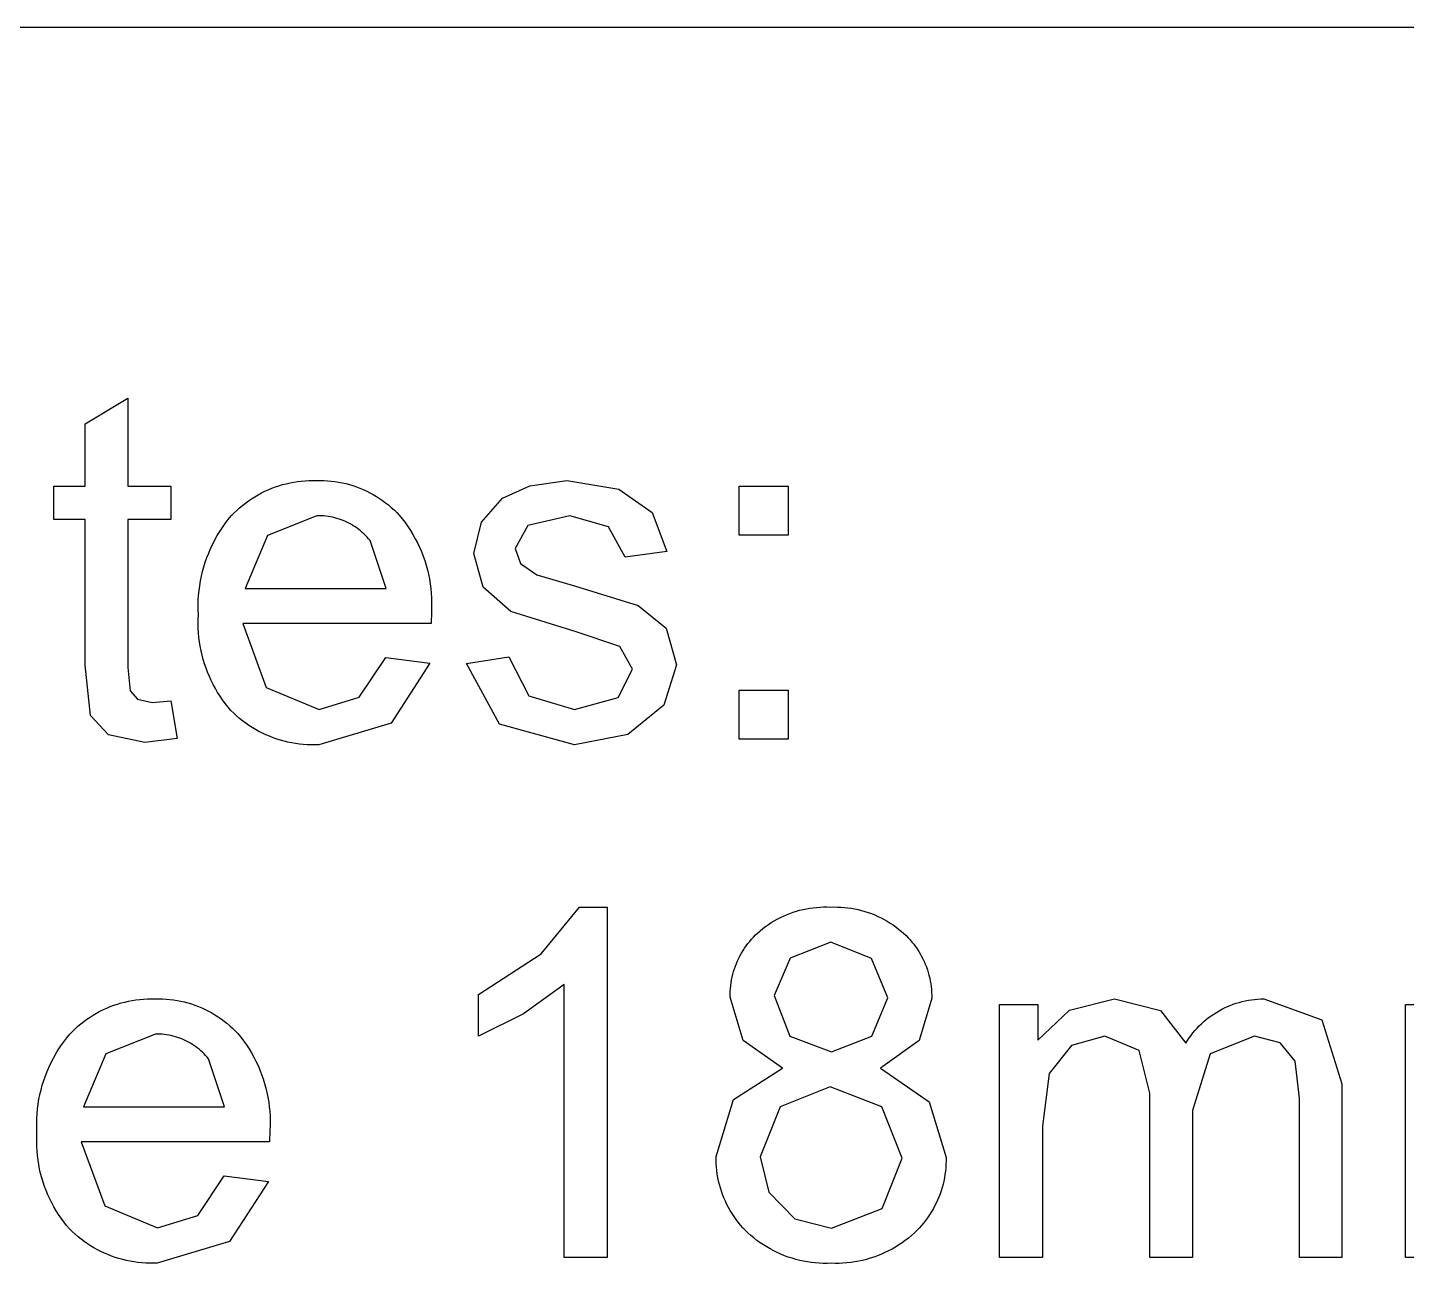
# Model space of a CAD drawing. Header units: inches. Extents: x 0 to 97, y -45 to 96.
# Drawn here: x 7.58 to 15.48, y -24.01 to -16.93 of the extents above; entities that cross this region are included whole.
import ezdxf

# ---------------------------------------------------------------- set-up
doc = ezdxf.new("R2010")
doc.units = ezdxf.units.IN
doc.header["$MEASUREMENT"] = 0
doc.layers.add('Information', color=7, linetype='Continuous', true_color=0x000000)

msp = doc.modelspace()

# ---------------------------------------------------------------- linework, layer by layer
at = {"layer": 'Information'}
for p, q in [((95.8498, -16.9329), (0.5566, -16.9329)), ((7.9109, -19.2025), (8.1549, -19.0553)), ((8.1549, -19.0553), (8.1549, -19.5611)), ((7.9109, -19.5611), (7.9109, -19.2025)), ((7.7309, -19.7519), (7.7309, -19.5611)), ((7.7309, -19.5611), (7.9109, -19.5611)), ((8.1549, -19.5611), (8.4017, -19.5611)), ((8.4017, -19.5611), (8.4017, -19.7519)), ((8.9207, -19.5992), (8.9402, -19.5895)), ((8.9402, -19.5895), (8.9601, -19.5805)), ((8.9601, -19.5805), (8.9802, -19.5722)), ((8.9802, -19.5722), (9.0006, -19.5645)), ((9.0006, -19.5645), (9.0212, -19.5576)), ((9.0212, -19.5576), (9.0421, -19.5514)), ((9.0421, -19.5514), (9.0632, -19.5459)), ((9.0632, -19.5459), (9.0844, -19.5411)), ((9.0844, -19.5411), (9.1058, -19.5371)), ((9.1058, -19.5371), (9.1274, -19.5338)), ((9.1274, -19.5338), (9.149, -19.5312)), ((9.149, -19.5312), (9.1707, -19.5294)), ((9.1707, -19.5294), (9.1925, -19.5283)), ((9.1925, -19.5283), (9.2142, -19.5279)), ((9.2142, -19.5279), (9.236, -19.5283)), ((9.236, -19.5283), (9.2572, -19.528)), ((9.2572, -19.528), (9.2784, -19.5284)), ((9.2784, -19.5284), (9.2996, -19.5295)), ((9.2996, -19.5295), (9.3207, -19.5313)), ((9.3207, -19.5313), (9.3418, -19.5339)), ((9.3418, -19.5339), (9.3627, -19.5371)), ((9.3627, -19.5371), (9.3835, -19.5411)), ((9.3835, -19.5411), (9.4042, -19.5458)), ((9.4042, -19.5458), (9.4247, -19.5512)), ((9.4247, -19.5512), (9.445, -19.5573)), ((9.445, -19.5573), (9.4651, -19.5641)), ((9.4651, -19.5641), (9.4849, -19.5716)), ((9.4849, -19.5716), (9.5045, -19.5798)), ((9.5045, -19.5798), (9.5238, -19.5886)), ((9.5238, -19.5886), (9.5427, -19.5981)), ((10.3021, -19.6292), (10.4582, -19.5576)), ((10.4582, -19.5576), (10.6702, -19.5283)), ((10.6702, -19.5283), (10.9695, -19.5774)), ((10.9695, -19.5774), (11.1597, -19.7103)), ((11.6587, -19.8405), (11.6587, -19.5611)), ((11.6587, -19.5611), (11.9381, -19.5611)), ((11.9381, -19.5611), (11.9381, -19.8405)), ((8.7949, -19.6847), (8.8116, -19.6707)), ((8.8116, -19.6707), (8.8287, -19.6572)), ((8.8287, -19.6572), (8.8463, -19.6444)), ((8.8463, -19.6444), (8.8643, -19.6321)), ((8.8643, -19.6321), (8.8827, -19.6205)), ((8.8827, -19.6205), (8.9015, -19.6095)), ((8.9015, -19.6095), (8.9207, -19.5992)), ((9.5427, -19.5981), (9.5614, -19.6082)), ((9.5614, -19.6082), (9.5796, -19.6189)), ((9.5796, -19.6189), (9.5975, -19.6303)), ((9.5975, -19.6303), (9.615, -19.6423)), ((9.615, -19.6423), (9.6321, -19.6548)), ((9.6321, -19.6548), (9.6487, -19.668)), ((9.6487, -19.668), (9.6649, -19.6817)), ((10.1815, -19.7662), (10.3021, -19.6292)), ((7.9109, -19.7519), (7.7309, -19.7519)), ((7.9109, -20.5849), (7.9109, -19.7519)), ((8.4017, -19.7519), (8.1549, -19.7519)), ((8.1549, -19.7519), (8.1549, -20.5985)), ((8.7135, -19.7738), (8.7303, -19.7516)), ((8.7303, -19.7516), (8.748, -19.7301)), ((8.748, -19.7301), (8.7631, -19.7144)), ((8.7631, -19.7144), (8.7788, -19.6993)), ((8.7788, -19.6993), (8.7949, -19.6847)), ((9.2388, -19.7301), (8.9545, -19.8433)), ((9.2516, -19.73), (9.2388, -19.7301)), ((9.2645, -19.7303), (9.2516, -19.73)), ((9.2774, -19.7311), (9.2645, -19.7303)), ((9.2902, -19.7323), (9.2774, -19.7311)), ((9.3029, -19.7339), (9.2902, -19.7323)), ((9.3157, -19.736), (9.3029, -19.7339)), ((9.3283, -19.7385), (9.3157, -19.736)), ((9.3408, -19.7415), (9.3283, -19.7385)), ((9.3532, -19.7449), (9.3408, -19.7415)), ((9.3656, -19.7487), (9.3532, -19.7449)), ((9.3777, -19.7529), (9.3656, -19.7487)), ((9.6649, -19.6817), (9.6806, -19.6959)), ((9.6806, -19.6959), (9.6958, -19.7107)), ((9.6958, -19.7107), (9.7105, -19.726)), ((9.7105, -19.726), (9.7277, -19.7472)), ((9.7277, -19.7472), (9.7442, -19.7689)), ((10.688, -19.7301), (10.4467, -19.786)), ((10.9095, -19.7928), (10.688, -19.7301)), ((11.1597, -19.7103), (11.2442, -19.9346)), ((8.6676, -19.8436), (8.6821, -19.8198)), ((8.6821, -19.8198), (8.6974, -19.7965)), ((8.6974, -19.7965), (8.7135, -19.7738)), ((9.3897, -19.7575), (9.3777, -19.7529)), ((9.4016, -19.7626), (9.3897, -19.7575)), ((9.4133, -19.768), (9.4016, -19.7626)), ((9.4247, -19.7738), (9.4133, -19.768)), ((9.436, -19.7801), (9.4247, -19.7738)), ((9.4471, -19.7867), (9.436, -19.7801)), ((9.4579, -19.7937), (9.4471, -19.7867)), ((9.4684, -19.801), (9.4579, -19.7937)), ((9.4788, -19.8087), (9.4684, -19.801)), ((9.4888, -19.8168), (9.4788, -19.8087)), ((9.4986, -19.8252), (9.4888, -19.8168)), ((9.508, -19.8339), (9.4986, -19.8252)), ((9.7442, -19.7689), (9.76, -19.7912)), ((9.76, -19.7912), (9.7749, -19.814)), ((9.7749, -19.814), (9.7891, -19.8373)), ((10.1372, -19.9455), (10.1815, -19.7662)), ((10.4467, -19.786), (10.3744, -19.9169)), ((11.0043, -19.9673), (10.9095, -19.7928)), ((8.6293, -19.9177), (8.6412, -19.8925)), ((8.6412, -19.8925), (8.654, -19.8678)), ((8.654, -19.8678), (8.6676, -19.8436)), ((8.9545, -19.8433), (8.827, -20.1459)), ((9.5172, -19.8429), (9.508, -19.8339)), ((9.5261, -19.8523), (9.5172, -19.8429)), ((9.5346, -19.862), (9.5261, -19.8523)), ((9.5428, -19.8719), (9.5346, -19.862)), ((9.6355, -20.1459), (9.5428, -19.8719)), ((9.7891, -19.8373), (9.8024, -19.8611)), ((9.8024, -19.8611), (9.8149, -19.8854)), ((9.8149, -19.8854), (9.8266, -19.9101)), ((9.8266, -19.9101), (9.8374, -19.9351)), ((11.9381, -19.8405), (11.6587, -19.8405)), ((8.5989, -19.9955), (8.6082, -19.9692)), ((8.6082, -19.9692), (8.6183, -19.9433)), ((8.6183, -19.9433), (8.6293, -19.9177)), ((9.8374, -19.9351), (9.8473, -19.9606)), ((9.8473, -19.9606), (9.8563, -19.9863)), ((9.8563, -19.9863), (9.8644, -20.0124)), ((10.191, -20.1398), (10.1372, -19.9455)), ((10.3744, -19.9169), (10.4044, -20.0028)), ((11.2442, -19.9346), (11.0043, -19.9673)), ((8.5768, -20.0759), (8.5833, -20.0489)), ((8.5833, -20.0489), (8.5906, -20.022)), ((8.5906, -20.022), (8.5989, -19.9955)), ((9.8644, -20.0124), (9.8716, -20.0387)), ((9.8716, -20.0387), (9.8779, -20.0653)), ((9.8779, -20.0653), (9.8833, -20.092)), ((10.4044, -20.0028), (10.4985, -20.0682)), ((10.4985, -20.0682), (10.7152, -20.1309)), ((8.5632, -20.1583), (8.5668, -20.1307)), ((8.5668, -20.1307), (8.5713, -20.1032)), ((8.5713, -20.1032), (8.5768, -20.0759)), ((8.827, -20.1459), (9.6355, -20.1459)), ((9.8833, -20.092), (9.8877, -20.1189)), ((9.8877, -20.1189), (9.8912, -20.146)), ((9.8912, -20.146), (9.8938, -20.1732)), ((10.3492, -20.2775), (10.191, -20.1398)), ((10.7152, -20.1309), (11.0786, -20.2448)), ((8.5583, -20.2416), (8.559, -20.2138)), ((8.559, -20.2138), (8.5606, -20.186)), ((8.5606, -20.186), (8.5632, -20.1583)), ((9.8938, -20.1732), (9.8954, -20.2004)), ((9.8954, -20.2004), (9.896, -20.2277)), ((8.5586, -20.2694), (8.5583, -20.2416)), ((8.5598, -20.2972), (8.5586, -20.2694)), ((8.5587, -20.3231), (8.5598, -20.2972)), ((9.8945, -20.2823), (9.8931, -20.3477)), ((9.8957, -20.255), (9.8945, -20.2823)), ((9.896, -20.2277), (9.8957, -20.255)), ((10.7234, -20.3954), (10.3492, -20.2775)), ((11.0786, -20.2448), (11.2401, -20.3736)), ((8.5584, -20.3489), (8.5587, -20.3231)), ((8.559, -20.3747), (8.5584, -20.3489)), ((8.5604, -20.4005), (8.559, -20.3747)), ((9.8931, -20.3477), (8.8134, -20.3477)), ((8.8134, -20.3477), (8.9484, -20.7131)), ((11.2401, -20.3736), (11.2987, -20.5835)), ((8.5627, -20.4263), (8.5604, -20.4005)), ((8.5659, -20.4519), (8.5627, -20.4263)), ((8.57, -20.4774), (8.5659, -20.4519)), ((10.9743, -20.4786), (10.7234, -20.3954)), ((8.5749, -20.5028), (8.57, -20.4774)), ((8.5807, -20.528), (8.5749, -20.5028)), ((8.5873, -20.5529), (8.5807, -20.528)), ((9.4814, -20.769), (9.6328, -20.5426)), ((9.6328, -20.5426), (9.8863, -20.574)), ((10.0963, -20.5767), (10.339, -20.5386)), ((10.339, -20.5386), (10.4528, -20.7621)), ((11.0465, -20.6094), (10.9743, -20.4786)), ((7.9409, -20.8746), (7.9109, -20.5849)), ((8.1549, -20.5985), (8.1679, -20.7335)), ((8.5948, -20.5777), (8.5873, -20.5529)), ((8.6031, -20.6021), (8.5948, -20.5777)), ((8.6122, -20.6263), (8.6031, -20.6021)), ((9.8863, -20.574), (9.6641, -20.9189)), ((10.2851, -20.9244), (10.0963, -20.5767)), ((10.9647, -20.771), (11.0465, -20.6094)), ((11.2987, -20.5835), (11.2272, -20.8146)), ((8.6222, -20.6502), (8.6122, -20.6263)), ((8.6329, -20.6737), (8.6222, -20.6502)), ((8.6444, -20.6968), (8.6329, -20.6737)), ((8.6567, -20.7195), (8.6444, -20.6968)), ((8.1679, -20.7335), (8.2101, -20.7812)), ((8.6698, -20.7418), (8.6567, -20.7195)), ((8.6836, -20.7636), (8.6698, -20.7418)), ((8.6981, -20.785), (8.6836, -20.7636)), ((8.9484, -20.7131), (9.251, -20.8399)), ((9.251, -20.8399), (9.4814, -20.769)), ((10.4528, -20.7621), (10.7139, -20.8399)), ((10.7139, -20.8399), (10.9647, -20.771)), ((11.6587, -21.0089), (11.6587, -20.7294)), ((11.6587, -20.7294), (11.9381, -20.7294)), ((11.9381, -20.7294), (11.9381, -21.0089)), ((8.2101, -20.7812), (8.294, -20.799)), ((8.294, -20.799), (8.4017, -20.7894)), ((8.4017, -20.7894), (8.4371, -21.0062)), ((8.7133, -20.8059), (8.6981, -20.785)), ((8.7293, -20.8262), (8.7133, -20.8059)), ((8.7459, -20.846), (8.7293, -20.8262)), ((8.7618, -20.8615), (8.7459, -20.846)), ((11.2272, -20.8146), (11.0206, -20.9823)), ((8.0445, -20.9857), (7.9409, -20.8746)), ((8.7783, -20.8766), (8.7618, -20.8615)), ((8.7952, -20.891), (8.7783, -20.8766)), ((8.8126, -20.9049), (8.7952, -20.891)), ((8.8305, -20.9182), (8.8126, -20.9049)), ((8.8488, -20.9309), (8.8305, -20.9182)), ((8.8675, -20.9429), (8.8488, -20.9309)), ((9.6641, -20.9189), (9.2497, -21.0416)), ((10.7152, -21.0416), (10.2851, -20.9244)), ((8.2517, -21.028), (8.0445, -20.9857)), ((8.4371, -21.0062), (8.2517, -21.028)), ((8.8866, -20.9543), (8.8675, -20.9429)), ((8.9061, -20.9651), (8.8866, -20.9543)), ((8.9259, -20.9752), (8.9061, -20.9651)), ((8.9461, -20.9847), (8.9259, -20.9752)), ((8.9666, -20.9934), (8.9461, -20.9847)), ((8.9873, -21.0015), (8.9666, -20.9934)), ((9.0083, -21.0088), (8.9873, -21.0015)), ((9.0296, -21.0155), (9.0083, -21.0088)), ((9.0511, -21.0214), (9.0296, -21.0155)), ((11.0206, -20.9823), (10.7152, -21.0416)), ((11.9381, -21.0089), (11.6587, -21.0089)), ((9.0727, -21.0266), (9.0511, -21.0214)), ((9.0945, -21.0311), (9.0727, -21.0266)), ((9.1165, -21.0348), (9.0945, -21.0311)), ((9.1385, -21.0378), (9.1165, -21.0348)), ((9.1607, -21.0401), (9.1385, -21.0378)), ((9.1829, -21.0416), (9.1607, -21.0401)), ((9.2051, -21.0423), (9.1829, -21.0416)), ((9.2274, -21.0424), (9.2051, -21.0423)), ((9.2497, -21.0416), (9.2274, -21.0424)), ((10.5245, -22.239), (10.7427, -21.9718)), ((10.7427, -21.9718), (10.9008, -21.9718)), ((10.9008, -21.9718), (10.9008, -23.9786)), ((11.8593, -22.0506), (11.8765, -22.0409)), ((11.8765, -22.0409), (11.8941, -22.0318)), ((11.8941, -22.0318), (11.9119, -22.0233)), ((11.9119, -22.0233), (11.93, -22.0155)), ((11.93, -22.0155), (11.9484, -22.0082)), ((11.9484, -22.0082), (11.967, -22.0016)), ((11.967, -22.0016), (11.9858, -21.9956)), ((11.9858, -21.9956), (12.0048, -21.9902)), ((12.0048, -21.9902), (12.024, -21.9855)), ((12.024, -21.9855), (12.0434, -21.9815)), ((12.0434, -21.9815), (12.0628, -21.9781)), ((12.0628, -21.9781), (12.0824, -21.9754)), ((12.0824, -21.9754), (12.102, -21.9733)), ((12.102, -21.9733), (12.1217, -21.9719)), ((12.1217, -21.9719), (12.1415, -21.9712)), ((12.1415, -21.9712), (12.1612, -21.9712)), ((12.1612, -21.9712), (12.181, -21.9718)), ((12.181, -21.9718), (12.2009, -21.9712)), ((12.2009, -21.9712), (12.2209, -21.9713)), ((12.2209, -21.9713), (12.2409, -21.9721)), ((12.2409, -21.9721), (12.2608, -21.9735)), ((12.2608, -21.9735), (12.2807, -21.9757)), ((12.2807, -21.9757), (12.3005, -21.9785)), ((12.3005, -21.9785), (12.3201, -21.982)), ((12.3201, -21.982), (12.3397, -21.9861)), ((12.3397, -21.9861), (12.3591, -21.991)), ((12.3591, -21.991), (12.3783, -21.9965)), ((12.3783, -21.9965), (12.3973, -22.0026)), ((12.3973, -22.0026), (12.4161, -22.0094)), ((12.4161, -22.0094), (12.4346, -22.0168)), ((12.4346, -22.0168), (12.4529, -22.0248)), ((12.4529, -22.0248), (12.4709, -22.0335)), ((12.4709, -22.0335), (12.4886, -22.0428)), ((12.4886, -22.0428), (12.506, -22.0527)), ((11.7519, -22.1317), (11.7638, -22.1204)), ((11.7638, -22.1204), (11.7787, -22.1074)), ((11.7787, -22.1074), (11.794, -22.095)), ((11.794, -22.095), (11.8098, -22.083)), ((11.8098, -22.083), (11.8259, -22.0717)), ((11.8259, -22.0717), (11.8424, -22.0608)), ((11.8424, -22.0608), (11.8593, -22.0506)), ((12.506, -22.0527), (12.523, -22.0631)), ((12.523, -22.0631), (12.5397, -22.0742)), ((12.5397, -22.0742), (12.5559, -22.0858)), ((12.5559, -22.0858), (12.5718, -22.0979)), ((12.5718, -22.0979), (12.5872, -22.1106)), ((12.5872, -22.1106), (12.6022, -22.1238)), ((11.689, -22.2075), (11.6984, -22.194)), ((11.6984, -22.194), (11.7083, -22.1809)), ((11.7083, -22.1809), (11.7185, -22.168)), ((11.7185, -22.168), (11.7292, -22.1555)), ((11.7292, -22.1555), (11.7403, -22.1434)), ((11.7403, -22.1434), (11.7519, -22.1317)), ((12.1837, -22.1736), (11.9506, -22.2635)), ((12.4161, -22.2656), (12.1837, -22.1736)), ((12.6022, -22.1238), (12.6143, -22.1352)), ((12.6143, -22.1352), (12.6259, -22.147)), ((12.6259, -22.147), (12.6372, -22.1593)), ((12.6372, -22.1593), (12.648, -22.1719)), ((12.648, -22.1719), (12.6584, -22.1848)), ((12.6584, -22.1848), (12.6684, -22.1981)), ((12.6684, -22.1981), (12.6779, -22.2117)), ((10.1646, -22.4735), (10.5245, -22.239)), ((11.6428, -22.2945), (11.6493, -22.2794)), ((11.6493, -22.2794), (11.6562, -22.2645)), ((11.6562, -22.2645), (11.6637, -22.2498)), ((11.6637, -22.2498), (11.6717, -22.2355)), ((11.6717, -22.2355), (11.6801, -22.2213)), ((11.6801, -22.2213), (11.689, -22.2075)), ((11.9506, -22.2635), (11.8579, -22.4789)), ((12.5095, -22.4926), (12.4161, -22.2656)), ((12.6779, -22.2117), (12.687, -22.2256)), ((12.687, -22.2256), (12.6955, -22.2399)), ((12.6955, -22.2399), (12.7036, -22.2544)), ((12.7036, -22.2544), (12.7112, -22.2692)), ((12.7112, -22.2692), (12.7183, -22.2842)), ((11.6184, -22.3729), (11.6222, -22.3569)), ((11.6222, -22.3569), (11.6265, -22.341)), ((11.6265, -22.341), (11.6314, -22.3253)), ((11.6314, -22.3253), (11.6369, -22.3098)), ((11.6369, -22.3098), (11.6428, -22.2945)), ((12.7183, -22.2842), (12.7248, -22.2994)), ((12.7248, -22.2994), (12.7309, -22.3149)), ((12.7309, -22.3149), (12.7364, -22.3306)), ((12.7364, -22.3306), (12.7414, -22.3464)), ((12.7414, -22.3464), (12.7459, -22.3624)), ((10.6554, -22.4149), (10.423, -22.5839)), ((10.6554, -23.9786), (10.6554, -22.4149)), ((11.6075, -22.4542), (11.6085, -22.4378)), ((11.6085, -22.4378), (11.6102, -22.4215)), ((11.6102, -22.4215), (11.6124, -22.4052)), ((11.6124, -22.4052), (11.6151, -22.389)), ((11.6151, -22.389), (11.6184, -22.3729)), ((12.7459, -22.3624), (12.7498, -22.3785)), ((12.7498, -22.3785), (12.7532, -22.3948)), ((12.7532, -22.3948), (12.756, -22.4112)), ((12.756, -22.4112), (12.7583, -22.4276)), ((12.7583, -22.4276), (12.76, -22.4442)), ((8.1166, -22.5211), (8.1376, -22.5156)), ((8.1376, -22.5156), (8.1589, -22.5108)), ((8.1589, -22.5108), (8.1803, -22.5068)), ((8.1803, -22.5068), (8.2018, -22.5035)), ((8.2018, -22.5035), (8.2235, -22.5009)), ((8.2235, -22.5009), (8.2452, -22.4991)), ((8.2452, -22.4991), (8.2669, -22.498)), ((8.2669, -22.498), (8.2887, -22.4976)), ((8.2887, -22.4976), (8.3105, -22.498)), ((8.3105, -22.498), (8.3317, -22.4977)), ((8.3317, -22.4977), (8.3529, -22.4981)), ((8.3529, -22.4981), (8.374, -22.4992)), ((8.374, -22.4992), (8.3952, -22.501)), ((8.3952, -22.501), (8.4162, -22.5036)), ((8.4162, -22.5036), (8.4372, -22.5068)), ((8.4372, -22.5068), (8.458, -22.5108)), ((8.458, -22.5108), (8.4786, -22.5155)), ((8.4786, -22.5155), (8.4991, -22.5209)), ((10.1646, -22.7107), (10.1646, -22.4735)), ((11.607, -22.4707), (11.6075, -22.4542)), ((11.607, -22.4871), (11.607, -22.4707)), ((11.6806, -22.7352), (11.607, -22.4871)), ((11.8579, -22.4789), (11.9492, -22.7107)), ((12.4189, -22.7114), (12.5095, -22.4926)), ((12.7617, -22.4939), (12.6888, -22.7359)), ((12.76, -22.4442), (12.7611, -22.4607)), ((12.7611, -22.4607), (12.7617, -22.4773)), ((12.7617, -22.4773), (12.7617, -22.4939)), ((13.5511, -22.5628), (13.8088, -22.498)), ((13.8088, -22.498), (14.0726, -22.5648)), ((14.5062, -22.5226), (14.5233, -22.5175)), ((14.5233, -22.5175), (14.5407, -22.5129)), ((14.5407, -22.5129), (14.5582, -22.509)), ((14.5582, -22.509), (14.5758, -22.5056)), ((14.5758, -22.5056), (14.5935, -22.5029)), ((14.5935, -22.5029), (14.6113, -22.5007)), ((14.6113, -22.5007), (14.6291, -22.4992)), ((14.6291, -22.4992), (14.647, -22.4983)), ((14.647, -22.4983), (14.6649, -22.498)), ((14.6649, -22.498), (14.9962, -22.6173)), ((7.9388, -22.6018), (7.9572, -22.5902)), ((7.9572, -22.5902), (7.976, -22.5792)), ((7.976, -22.5792), (7.9952, -22.5689)), ((7.9952, -22.5689), (8.0147, -22.5592)), ((8.0147, -22.5592), (8.0345, -22.5502)), ((8.0345, -22.5502), (8.0546, -22.5419)), ((8.0546, -22.5419), (8.075, -22.5342)), ((8.075, -22.5342), (8.0957, -22.5273)), ((8.0957, -22.5273), (8.1166, -22.5211)), ((8.4991, -22.5209), (8.5195, -22.527)), ((8.5195, -22.527), (8.5395, -22.5338)), ((8.5395, -22.5338), (8.5594, -22.5413)), ((8.5594, -22.5413), (8.5789, -22.5495)), ((8.5789, -22.5495), (8.5982, -22.5583)), ((8.5982, -22.5583), (8.6172, -22.5677)), ((8.6172, -22.5677), (8.6358, -22.5779)), ((8.6358, -22.5779), (8.6541, -22.5886)), ((8.6541, -22.5886), (8.672, -22.6)), ((10.423, -22.5839), (10.1646, -22.7107)), ((13.1503, -23.9786), (13.1503, -22.5307)), ((13.1503, -22.5307), (13.3698, -22.5307)), ((13.3698, -22.5307), (13.3698, -22.7339)), ((13.3698, -22.7339), (13.5511, -22.5628)), ((14.0726, -22.5648), (14.2178, -22.7516)), ((14.3481, -22.6052), (14.3625, -22.5946)), ((14.3625, -22.5946), (14.3773, -22.5844)), ((14.3773, -22.5844), (14.3924, -22.5748)), ((14.3924, -22.5748), (14.4078, -22.5657)), ((14.4078, -22.5657), (14.4236, -22.5571)), ((14.4236, -22.5571), (14.4396, -22.5491)), ((14.4396, -22.5491), (14.4559, -22.5416)), ((14.4559, -22.5416), (14.4724, -22.5347)), ((14.4724, -22.5347), (14.4892, -22.5284)), ((14.4892, -22.5284), (14.5062, -22.5226)), ((15.4761, -23.9786), (15.4761, -22.5307)), ((15.4761, -22.5307), (15.6956, -22.5307)), ((7.8375, -22.6841), (7.8532, -22.669)), ((7.8532, -22.669), (7.8694, -22.6544)), ((7.8694, -22.6544), (7.886, -22.6404)), ((7.886, -22.6404), (7.9032, -22.6269)), ((7.9032, -22.6269), (7.9208, -22.6141)), ((7.9208, -22.6141), (7.9388, -22.6018)), ((8.672, -22.6), (8.6895, -22.612)), ((8.6895, -22.612), (8.7065, -22.6245)), ((8.7065, -22.6245), (8.7232, -22.6377)), ((8.7232, -22.6377), (8.7393, -22.6514)), ((8.7393, -22.6514), (8.755, -22.6656)), ((8.755, -22.6656), (8.7702, -22.6804)), ((14.2701, -22.679), (14.282, -22.6656)), ((14.282, -22.6656), (14.2944, -22.6526)), ((14.2944, -22.6526), (14.3072, -22.6401)), ((14.3072, -22.6401), (14.3204, -22.628)), ((14.3204, -22.628), (14.334, -22.6164)), ((14.334, -22.6164), (14.3481, -22.6052)), ((14.9962, -22.6173), (15.1121, -22.9847)), ((7.7718, -22.7662), (7.7879, -22.7435)), ((7.7879, -22.7435), (7.8048, -22.7213)), ((7.8048, -22.7213), (7.8224, -22.6998)), ((7.8224, -22.6998), (7.8375, -22.6841)), ((8.3132, -22.6998), (8.029, -22.813)), ((8.3261, -22.6997), (8.3132, -22.6998)), ((8.339, -22.7), (8.3261, -22.6997)), ((8.3518, -22.7008), (8.339, -22.7)), ((8.3646, -22.702), (8.3518, -22.7008)), ((8.3774, -22.7036), (8.3646, -22.702)), ((8.3901, -22.7057), (8.3774, -22.7036)), ((8.4027, -22.7082), (8.3901, -22.7057)), ((8.4153, -22.7112), (8.4027, -22.7082)), ((8.4277, -22.7146), (8.4153, -22.7112)), ((8.44, -22.7184), (8.4277, -22.7146)), ((8.4522, -22.7226), (8.44, -22.7184)), ((8.4642, -22.7272), (8.4522, -22.7226)), ((8.476, -22.7322), (8.4642, -22.7272)), ((8.4877, -22.7377), (8.476, -22.7322)), ((8.4992, -22.7435), (8.4877, -22.7377)), ((8.5105, -22.7498), (8.4992, -22.7435)), ((8.5215, -22.7564), (8.5105, -22.7498)), ((8.7702, -22.6804), (8.7849, -22.6957)), ((8.7849, -22.6957), (8.8022, -22.7169)), ((8.8022, -22.7169), (8.8187, -22.7386)), ((8.8187, -22.7386), (8.8344, -22.7609)), ((11.9069, -22.8948), (11.6806, -22.7352)), ((11.9492, -22.7107), (12.1864, -22.8007)), ((12.1864, -22.8007), (12.4189, -22.7114)), ((12.6888, -22.7359), (12.4673, -22.8948)), ((13.7542, -22.7107), (13.5627, -22.7652)), ((13.9506, -22.7925), (13.7542, -22.7107)), ((14.2178, -22.7516), (14.2272, -22.7364)), ((14.2272, -22.7364), (14.2372, -22.7215)), ((14.2372, -22.7215), (14.2477, -22.7069)), ((14.2477, -22.7069), (14.2586, -22.6927)), ((14.2586, -22.6927), (14.2701, -22.679)), ((14.6104, -22.7107), (14.3568, -22.8123)), ((14.7577, -22.7502), (14.6104, -22.7107)), ((14.8442, -22.8545), (14.7577, -22.7502)), ((7.7285, -22.8375), (7.7421, -22.8132)), ((7.7421, -22.8132), (7.7566, -22.7895)), ((7.7566, -22.7895), (7.7718, -22.7662)), ((8.029, -22.813), (7.9015, -23.1156)), ((8.5323, -22.7634), (8.5215, -22.7564)), ((8.5429, -22.7707), (8.5323, -22.7634)), ((8.5532, -22.7784), (8.5429, -22.7707)), ((8.5633, -22.7865), (8.5532, -22.7784)), ((8.573, -22.7949), (8.5633, -22.7865)), ((8.5825, -22.8036), (8.573, -22.7949)), ((8.5917, -22.8126), (8.5825, -22.8036)), ((8.6005, -22.822), (8.5917, -22.8126)), ((8.609, -22.8316), (8.6005, -22.822)), ((8.6172, -22.8416), (8.609, -22.8316)), ((8.8344, -22.7609), (8.8494, -22.7837)), ((8.8494, -22.7837), (8.8635, -22.807)), ((8.8635, -22.807), (8.8769, -22.8308)), ((8.8769, -22.8308), (8.8894, -22.8551)), ((13.5627, -22.7652), (13.4352, -22.9247)), ((14.0105, -23.0379), (13.9506, -22.7925)), ((14.3568, -22.8123), (14.2559, -23.1374)), ((7.6826, -22.9389), (7.6928, -22.913)), ((7.6928, -22.913), (7.7038, -22.8874)), ((7.7038, -22.8874), (7.7157, -22.8622)), ((7.7157, -22.8622), (7.7285, -22.8375)), ((8.7099, -23.1156), (8.6172, -22.8416)), ((8.8894, -22.8551), (8.901, -22.8798)), ((8.901, -22.8798), (8.9118, -22.9048)), ((8.9118, -22.9048), (8.9217, -22.9303)), ((11.6254, -23.074), (11.9069, -22.8948)), ((12.4673, -22.8948), (12.7474, -23.0883)), ((14.8681, -23.0665), (14.8442, -22.8545)), ((7.6577, -23.0186), (7.6651, -22.9917)), ((7.6651, -22.9917), (7.6734, -22.9651)), ((7.6734, -22.9651), (7.6826, -22.9389)), ((8.9217, -22.9303), (8.9307, -22.956)), ((8.9307, -22.956), (8.9389, -22.9821)), ((8.9389, -22.9821), (8.9461, -23.0084)), ((13.4352, -22.9247), (13.3957, -23.2274)), ((15.1121, -22.9847), (15.1121, -23.9786)), ((7.6458, -23.0729), (7.6513, -23.0456)), ((7.6513, -23.0456), (7.6577, -23.0186)), ((8.9461, -23.0084), (8.9524, -23.0349)), ((8.9524, -23.0349), (8.9577, -23.0617)), ((8.9577, -23.0617), (8.9622, -23.0886)), ((12.1796, -23.0011), (11.8926, -23.1156)), ((12.4748, -23.117), (12.1796, -23.0011)), ((14.0105, -23.9786), (14.0105, -23.0379)), ((14.8681, -23.9786), (14.8681, -23.0665)), ((7.6351, -23.1557), (7.6377, -23.128)), ((7.6377, -23.128), (7.6413, -23.1004)), ((7.6413, -23.1004), (7.6458, -23.0729)), ((7.9015, -23.1156), (8.7099, -23.1156)), ((8.9622, -23.0886), (8.9657, -23.1157)), ((8.9657, -23.1157), (8.9682, -23.1429)), ((8.9682, -23.1429), (8.9698, -23.1701)), ((11.5266, -23.4005), (11.6254, -23.074)), ((11.8926, -23.1156), (11.7788, -23.4019)), ((12.5927, -23.4101), (12.4748, -23.117)), ((12.7474, -23.0883), (12.8435, -23.4074)), ((14.2559, -23.1374), (14.2559, -23.9786)), ((7.6327, -23.2113), (7.6334, -23.1835)), ((7.633, -23.2391), (7.6327, -23.2113)), ((7.6334, -23.1835), (7.6351, -23.1557)), ((8.9702, -23.2247), (8.969, -23.2519)), ((8.9698, -23.1701), (8.9705, -23.1974)), ((8.9705, -23.1974), (8.9702, -23.2247)), ((13.3957, -23.2274), (13.3957, -23.9786)), ((7.6328, -23.3186), (7.6331, -23.2928)), ((7.6343, -23.2669), (7.633, -23.2391)), ((7.6331, -23.2928), (7.6343, -23.2669)), ((8.969, -23.2519), (8.9676, -23.3174)), ((7.6334, -23.3444), (7.6328, -23.3186)), ((7.6349, -23.3702), (7.6334, -23.3444)), ((7.6372, -23.3959), (7.6349, -23.3702)), ((8.9676, -23.3174), (7.8878, -23.3174)), ((7.8878, -23.3174), (8.0228, -23.6828)), ((7.6404, -23.4216), (7.6372, -23.3959)), ((7.6445, -23.4471), (7.6404, -23.4216)), ((7.6494, -23.4725), (7.6445, -23.4471)), ((11.5264, -23.4208), (11.5266, -23.4005)), ((11.527, -23.4411), (11.5264, -23.4208)), ((11.5282, -23.4614), (11.527, -23.4411)), ((11.5302, -23.4816), (11.5282, -23.4614)), ((11.7788, -23.4019), (11.8285, -23.605)), ((12.4782, -23.6978), (12.5927, -23.4101)), ((12.8418, -23.4651), (12.84, -23.4842)), ((12.8431, -23.4459), (12.8418, -23.4651)), ((12.8436, -23.4266), (12.8431, -23.4459)), ((12.8435, -23.4074), (12.8436, -23.4266)), ((7.6552, -23.4976), (7.6494, -23.4725)), ((7.6618, -23.5226), (7.6552, -23.4976)), ((7.6693, -23.5474), (7.6618, -23.5226)), ((8.5559, -23.7387), (8.7072, -23.5123)), ((8.7072, -23.5123), (8.9608, -23.5437)), ((8.9608, -23.5437), (8.7386, -23.8886)), ((11.5329, -23.5017), (11.5302, -23.4816)), ((11.5363, -23.5217), (11.5329, -23.5017)), ((11.5403, -23.5416), (11.5363, -23.5217)), ((11.5451, -23.5613), (11.5403, -23.5416)), ((12.8306, -23.5412), (12.8262, -23.56)), ((12.8343, -23.5223), (12.8306, -23.5412)), ((12.8375, -23.5033), (12.8343, -23.5223)), ((12.84, -23.4842), (12.8375, -23.5033)), ((7.6776, -23.5718), (7.6693, -23.5474)), ((7.6867, -23.596), (7.6776, -23.5718)), ((7.6966, -23.6199), (7.6867, -23.596)), ((7.7073, -23.6434), (7.6966, -23.6199)), ((11.5505, -23.5809), (11.5451, -23.5613)), ((11.5566, -23.6002), (11.5505, -23.5809)), ((11.5634, -23.6194), (11.5566, -23.6002)), ((11.5709, -23.6382), (11.5634, -23.6194)), ((11.8285, -23.605), (11.9765, -23.7571)), ((12.8092, -23.6152), (12.8024, -23.6332)), ((12.8155, -23.597), (12.8092, -23.6152)), ((12.8211, -23.5785), (12.8155, -23.597)), ((12.8262, -23.56), (12.8211, -23.5785)), ((7.7189, -23.6665), (7.7073, -23.6434)), ((7.7312, -23.6892), (7.7189, -23.6665)), ((7.7442, -23.7115), (7.7312, -23.6892)), ((8.0228, -23.6828), (8.3255, -23.8095)), ((11.579, -23.6569), (11.5709, -23.6382)), ((11.5877, -23.6752), (11.579, -23.6569)), ((11.5971, -23.6932), (11.5877, -23.6752)), ((11.6071, -23.7108), (11.5971, -23.6932)), ((12.1878, -23.8109), (12.4782, -23.6978)), ((12.769, -23.7025), (12.7592, -23.7191)), ((12.7782, -23.6856), (12.769, -23.7025)), ((12.7868, -23.6684), (12.7782, -23.6856)), ((12.7949, -23.6509), (12.7868, -23.6684)), ((12.8024, -23.6332), (12.7949, -23.6509)), ((7.758, -23.7333), (7.7442, -23.7115)), ((7.7726, -23.7547), (7.758, -23.7333)), ((7.7878, -23.7756), (7.7726, -23.7547)), ((7.8037, -23.7959), (7.7878, -23.7756)), ((8.3255, -23.8095), (8.5559, -23.7387)), ((11.6177, -23.7281), (11.6071, -23.7108)), ((11.6289, -23.7451), (11.6177, -23.7281)), ((11.6407, -23.7616), (11.6289, -23.7451)), ((11.6531, -23.7777), (11.6407, -23.7616)), ((11.666, -23.7933), (11.6531, -23.7777)), ((11.9765, -23.7571), (12.1878, -23.8109)), ((12.7147, -23.7819), (12.7023, -23.7966)), ((12.7266, -23.7668), (12.7147, -23.7819)), ((12.738, -23.7512), (12.7266, -23.7668)), ((12.7489, -23.7353), (12.738, -23.7512)), ((12.7592, -23.7191), (12.7489, -23.7353)), ((7.8204, -23.8157), (7.8037, -23.7959)), ((7.8363, -23.8312), (7.8204, -23.8157)), ((7.8527, -23.8463), (7.8363, -23.8312)), ((7.8697, -23.8607), (7.8527, -23.8463)), ((7.8871, -23.8746), (7.8697, -23.8607)), ((11.6794, -23.8085), (11.666, -23.7933)), ((11.6934, -23.8233), (11.6794, -23.8085)), ((11.7079, -23.8375), (11.6934, -23.8233)), ((11.7248, -23.8526), (11.7079, -23.8375)), ((11.7422, -23.8672), (11.7248, -23.8526)), ((12.6453, -23.8533), (12.6279, -23.8678)), ((12.6622, -23.8382), (12.6453, -23.8533)), ((12.676, -23.8248), (12.6622, -23.8382)), ((12.6894, -23.8109), (12.676, -23.8248)), ((12.7023, -23.7966), (12.6894, -23.8109)), ((7.9049, -23.8879), (7.8871, -23.8746)), ((7.9232, -23.9006), (7.9049, -23.8879)), ((7.942, -23.9126), (7.9232, -23.9006)), ((7.9611, -23.924), (7.942, -23.9126)), ((7.9806, -23.9348), (7.9611, -23.924)), ((8.0004, -23.9449), (7.9806, -23.9348)), ((8.7386, -23.8886), (8.3241, -24.0113)), ((11.7601, -23.8812), (11.7422, -23.8672)), ((11.7784, -23.8945), (11.7601, -23.8812)), ((11.7972, -23.9072), (11.7784, -23.8945)), ((11.8165, -23.9192), (11.7972, -23.9072)), ((11.8361, -23.9306), (11.8165, -23.9192)), ((11.8561, -23.9412), (11.8361, -23.9306)), ((12.5339, -23.9309), (12.5138, -23.9416)), ((12.5535, -23.9196), (12.5339, -23.9309)), ((12.5728, -23.9076), (12.5535, -23.9196)), ((12.5916, -23.895), (12.5728, -23.9076)), ((12.61, -23.8817), (12.5916, -23.895)), ((12.6279, -23.8678), (12.61, -23.8817)), ((8.0206, -23.9543), (8.0004, -23.9449)), ((8.041, -23.9631), (8.0206, -23.9543)), ((8.0618, -23.9712), (8.041, -23.9631)), ((8.0828, -23.9785), (8.0618, -23.9712)), ((8.1041, -23.9852), (8.0828, -23.9785)), ((8.1255, -23.9911), (8.1041, -23.9852)), ((8.1472, -23.9963), (8.1255, -23.9911)), ((8.169, -24.0008), (8.1472, -23.9963)), ((8.1909, -24.0045), (8.169, -24.0008)), ((8.213, -24.0075), (8.1909, -24.0045)), ((8.2351, -24.0098), (8.213, -24.0075)), ((8.2573, -24.0113), (8.2351, -24.0098)), ((8.2796, -24.012), (8.2573, -24.0113)), ((8.3019, -24.0121), (8.2796, -24.012)), ((8.3241, -24.0113), (8.3019, -24.0121)), ((10.9008, -23.9786), (10.6554, -23.9786)), ((11.8765, -23.9512), (11.8561, -23.9412)), ((11.8972, -23.9605), (11.8765, -23.9512)), ((11.9182, -23.969), (11.8972, -23.9605)), ((11.9395, -23.9769), (11.9182, -23.969)), ((11.9611, -23.9839), (11.9395, -23.9769)), ((11.9829, -23.9903), (11.9611, -23.9839)), ((12.0049, -23.9959), (11.9829, -23.9903)), ((12.0271, -24.0007), (12.0049, -23.9959)), ((12.0494, -24.0047), (12.0271, -24.0007)), ((12.0718, -24.008), (12.0494, -24.0047)), ((12.0944, -24.0105), (12.0718, -24.008)), ((12.117, -24.0122), (12.0944, -24.0105)), ((12.1397, -24.0132), (12.117, -24.0122)), ((12.1624, -24.0133), (12.1397, -24.0132)), ((12.1851, -24.0127), (12.1624, -24.0133)), ((12.2077, -24.0133), (12.1851, -24.0127)), ((12.2304, -24.0132), (12.2077, -24.0133)), ((12.2531, -24.0122), (12.2304, -24.0132)), ((12.2757, -24.0105), (12.2531, -24.0122)), ((12.2982, -24.008), (12.2757, -24.0105)), ((12.3206, -24.0048), (12.2982, -24.008)), ((12.343, -24.0008), (12.3206, -24.0048)), ((12.3651, -23.996), (12.343, -24.0008)), ((12.3871, -23.9904), (12.3651, -23.996)), ((12.4089, -23.9841), (12.3871, -23.9904)), ((12.4304, -23.977), (12.4089, -23.9841)), ((12.4517, -23.9693), (12.4304, -23.977)), ((12.4728, -23.9607), (12.4517, -23.9693)), ((12.4935, -23.9515), (12.4728, -23.9607)), ((12.5138, -23.9416), (12.4935, -23.9515)), ((13.3957, -23.9786), (13.1503, -23.9786)), ((14.2559, -23.9786), (14.0105, -23.9786)), ((15.1121, -23.9786), (14.8681, -23.9786)), ((15.7215, -23.9786), (15.4761, -23.9786))]:
    msp.add_line(p, q, dxfattribs=at)

doc.saveas('drawing.dxf')
